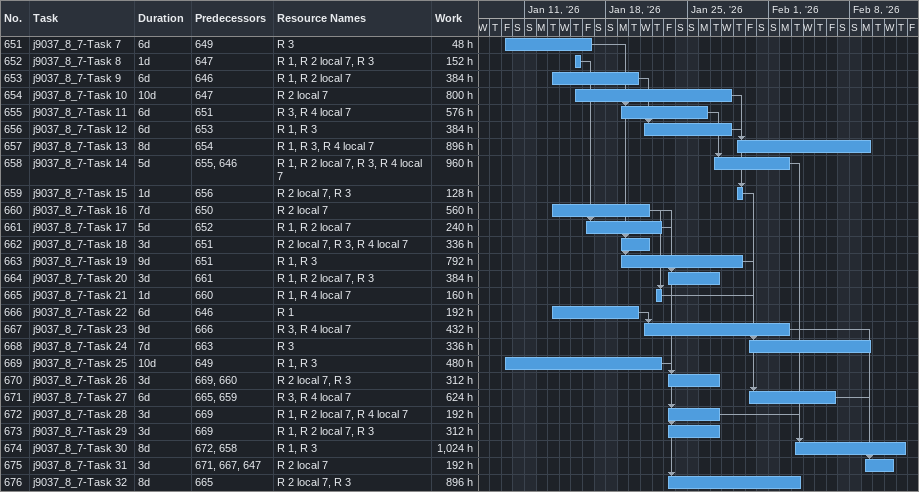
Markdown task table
| ID | Task | Duration | Start | Finish | Predecessors | Resources | Work (h) |
|---|---|---|---|---|---|---|---|
| 651 | j9037_8_7-Task 7 | 6d | 2026-01-09 | 2026-01-16 | 649 | R 3 | 48 |
| 652 | j9037_8_7-Task 8 | 1d | 2026-01-15 | 2026-01-15 | 647 | R 1, R 2 local 7, R 3 | 152 |
| 653 | j9037_8_7-Task 9 | 6d | 2026-01-13 | 2026-01-20 | 646 | R 1, R 2 local 7 | 384 |
| 654 | j9037_8_7-Task 10 | 10d | 2026-01-15 | 2026-01-28 | 647 | R 2 local 7 | 800 |
| 655 | j9037_8_7-Task 11 | 6d | 2026-01-19 | 2026-01-26 | 651 | R 3, R 4 local 7 | 576 |
| 656 | j9037_8_7-Task 12 | 6d | 2026-01-21 | 2026-01-28 | 653 | R 1, R 3 | 384 |
| 657 | j9037_8_7-Task 13 | 8d | 2026-01-29 | 2026-02-09 | 654 | R 1, R 3, R 4 local 7 | 896 |
| 658 | j9037_8_7-Task 14 | 5d | 2026-01-27 | 2026-02-02 | 655, 646 | R 1, R 2 local 7, R 3, R 4 local 7 | 960 |
| 659 | j9037_8_7-Task 15 | 1d | 2026-01-29 | 2026-01-29 | 656 | R 2 local 7, R 3 | 128 |
| 660 | j9037_8_7-Task 16 | 7d | 2026-01-13 | 2026-01-21 | 650 | R 2 local 7 | 560 |
| 661 | j9037_8_7-Task 17 | 5d | 2026-01-16 | 2026-01-22 | 652 | R 1, R 2 local 7 | 240 |
| 662 | j9037_8_7-Task 18 | 3d | 2026-01-19 | 2026-01-21 | 651 | R 2 local 7, R 3, R 4 local 7 | 336 |
| 663 | j9037_8_7-Task 19 | 9d | 2026-01-19 | 2026-01-29 | 651 | R 1, R 3 | 792 |
| 664 | j9037_8_7-Task 20 | 3d | 2026-01-23 | 2026-01-27 | 661 | R 1, R 2 local 7, R 3 | 384 |
| 665 | j9037_8_7-Task 21 | 1d | 2026-01-22 | 2026-01-22 | 660 | R 1, R 4 local 7 | 160 |
| 666 | j9037_8_7-Task 22 | 6d | 2026-01-13 | 2026-01-20 | 646 | R 1 | 192 |
| 667 | j9037_8_7-Task 23 | 9d | 2026-01-21 | 2026-02-02 | 666 | R 3, R 4 local 7 | 432 |
| 668 | j9037_8_7-Task 24 | 7d | 2026-01-30 | 2026-02-09 | 663 | R 3 | 336 |
| 669 | j9037_8_7-Task 25 | 10d | 2026-01-09 | 2026-01-22 | 649 | R 1, R 3 | 480 |
| 670 | j9037_8_7-Task 26 | 3d | 2026-01-23 | 2026-01-27 | 669, 660 | R 2 local 7, R 3 | 312 |
| 671 | j9037_8_7-Task 27 | 6d | 2026-01-30 | 2026-02-06 | 665, 659 | R 3, R 4 local 7 | 624 |
| 672 | j9037_8_7-Task 28 | 3d | 2026-01-23 | 2026-01-27 | 669 | R 1, R 2 local 7, R 4 local 7 | 192 |
| 673 | j9037_8_7-Task 29 | 3d | 2026-01-23 | 2026-01-27 | 669 | R 1, R 2 local 7, R 3 | 312 |
| 674 | j9037_8_7-Task 30 | 8d | 2026-02-03 | 2026-02-12 | 672, 658 | R 1, R 3 | 1024 |
| 675 | j9037_8_7-Task 31 | 3d | 2026-02-09 | 2026-02-11 | 671, 667, 647 | R 2 local 7 | 192 |
| 676 | j9037_8_7-Task 32 | 8d | 2026-01-23 | 2026-02-03 | 665 | R 2 local 7, R 3 | 896 |
